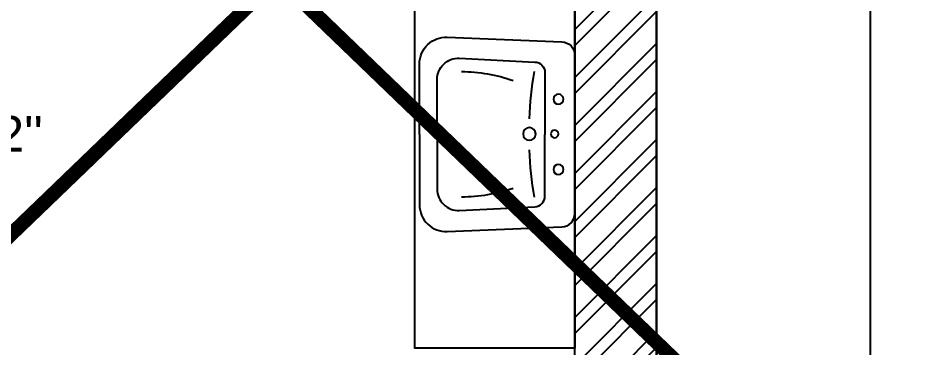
# Model space of a CAD drawing. Header units: millimetres. Extents: x -179928 to 528275, y -469666 to 511935.
# Drawn here: x 170243 to 172775, y 84570 to 85497 of the extents above; entities that cross this region are included whole.
import ezdxf

# ---------------------------------------------------------------- set-up
doc = ezdxf.new("R2010")
doc.units = ezdxf.units.MM
doc.linetypes.add('DASHED', pattern=[0.75, 0.5, -0.25])
for name, color, linetype in [('ad-Furniture', 8, 'Continuous'), ('ad-Primary Roof', 5, 'Continuous'), ('ad-Text main', 7, 'Continuous'), ('ad-Toilet fixtures', 8, 'Continuous'), ('ad-Wall', 240, 'Continuous'), ('ad-Wall hatch', 8, 'Continuous')]:
    doc.layers.add(name, color=color, linetype=linetype)
doc.styles.get("Standard").update_dxf_attribs({"font": 'arial.ttf'})

# ---------------------------------------------------------------- blocks, each defined once
blk = doc.blocks.new('zw$3849')
at = {"layer": 'ad-Text main', "insert": (6420.7, 1899.4), "char_height": 100, "width": 1424.195, "attachment_point": 5, "bg_fill": 2}
blk.add_mtext("TOILET\\P10'-6'' x 9'-2''", dxfattribs=at)
blk = doc.blocks.new('zw$42B5')
at = {"layer": 'ad-Wall hatch', "transparency": 33554610}
h = blk.add_hatch(dxfattribs=at)
h.set_pattern_fill('ANSI32', color=256, scale=10)
h.set_pattern_definition([(45, (-1040635.14, 674820.02), (-67.351921, 67.351921), []), (45, (-1040590.24, 674820.02), (-67.351921, 67.351921), [])])
h.paths.add_polyline_path([(12120, 13620), (12120, 10220), (11890, 10220), (11890, 13390), (7240, 13390), (7240, 8645), (4245, 8645), (4245, 8875), (4445, 8875), (4445, 9370), (4560, 9370), (4560, 8760), (7010, 8760), (7010, 10500), (6360, 10500), (6360, 10615), (7010, 10615), (7010, 13390), (4560, 13390), (4560, 10615), (5560, 10615), (5560, 10500), (4445, 10500), (4445, 13390), (230, 13390), (230, 8875), (3345, 8875), (3345, 8645), (3060, 8645), (3060, 4745), (3345, 4745), (3345, 4515), (230, 4515), (230, 230), (4995, 230), (4995, 3130), (6060, 3130), (6060, 3015), (5110, 3015), (5110, 230), (8310, 230), (8310, 3015), (6860, 3015), (6860, 3130), (8310, 3130), (8310, 4630), (5110, 4630), (5110, 3930), (4995, 3930), (4995, 4515), (4245, 4515), (4245, 4745), (8540, 4745), (8540, 230), (9240, 230), (9240, 0), (0, 0), (0, 4745), (2830, 4745), (2830, 8645), (0, 8645), (0, 13620)])
at = {"layer": 'ad-Wall'}
for points in [[(4995, 3130), (6060, 3130), (6060, 3015), (5110, 3015), (5110, 230), (8310, 230), (8310, 3015), (6860, 3015), (6860, 3130), (8310, 3130), (8310, 4630), (5110, 4630), (5110, 3930), (4995, 3930)], [(8540, 4745), (8540, 230), (9240, 230), (9240, 0), (0, 0)]]:
    blk.add_lwpolyline(points, dxfattribs=at)
blk = doc.blocks.new('1625E_Roof Plan')
at = {"layer": 'ad-Primary Roof', "linetype": 'DASHED', "ltscale": 2, "const_width": 40}
blk.add_lwpolyline([(12570, -2645), (2380, -2645), (7475, 2255)], close=True, dxfattribs=at)
blk = doc.blocks.new('zw$F302')
at = {"layer": 'ad-Furniture'}
for points in [[(436.4, 0), (436.4, 198, 0.426121), (358.4, 272.8), (35.9, 259.8, 0.402405), (0, 222.4), (0, 0)], [(386.8, 0), (386.8, 153.8, 0.426121), (324.5, 213.7), (112.5, 203.2, 0.402405), (83.7, 173.3), (83.7, 0)], [(436.4, 0), (436.4, -198, -0.426121), (358.4, -272.8), (35.9, -259.8, -0.402405), (0, -222.4), (0, 0)], [(386.8, 0), (386.8, -153.8, -0.426121), (324.5, -213.7), (112.5, -203.2, -0.402405), (83.7, -173.3), (83.7, 0)]]:
    blk.add_lwpolyline(points, format="xyb", dxfattribs=at)
for centre, radius in [((46, 98.6), 14.1), ((56.6, 1.3), 10.6), ((127.4, 1.3), 17.7), ((46, -98.6), 14.1)]:
    blk.add_circle(centre, radius, dxfattribs=at)
for centre, radius, start, end in [((-831.2, 8.5), 959.2, 2.1045, 10.0784), ((322.6, -285.2), 461.6, 90.5074, 108.8514), ((-831.2, -8.5), 959.2, 349.9216, 357.8955), ((322.6, 285.2), 461.6, 251.1486, 269.4926)]:
    blk.add_arc(centre, radius, start, end, dxfattribs=at)
blk = doc.blocks.new('1625_East Villa')
at = {"layer": 'ad-Furniture'}
blk.add_lwpolyline([(8540, 2680), (9140, 2680), (9140, 230), (8540, 230)], close=True, dxfattribs=at)
at = {"layer": 'ad-Toilet fixtures'}
blk.add_lwpolyline([(8310, 1215), (7860, 1215), (7860, 3015), (8310, 3015)], close=True, dxfattribs=at)
at = {"layer": 'ad-Toilet fixtures', "xscale": -1}
blk.add_blockref('zw$F302', (8310, 1815), dxfattribs=at)
at = {"layer": 'ad-Text main'}
blk.add_blockref('zw$3849', (0, 0), dxfattribs=at)
at = {"layer": 'ad-Wall'}
blk.add_blockref('zw$42B5', (0, 0), dxfattribs=at)
blk.add_blockref('1625E_Roof Plan', (0, 0))
blk = doc.blocks.new("All Plot's Villa Plans")
at = {"ltscale": 5}
blk.add_blockref('1625_East Villa', (163497.6, 83354.9), dxfattribs=at)

msp = doc.modelspace()

# ---------------------------------------------------------------- block references
at = {"ltscale": 5}
msp.add_blockref("All Plot's Villa Plans", (0, 0), dxfattribs=at)

doc.saveas('drawing.dxf')
